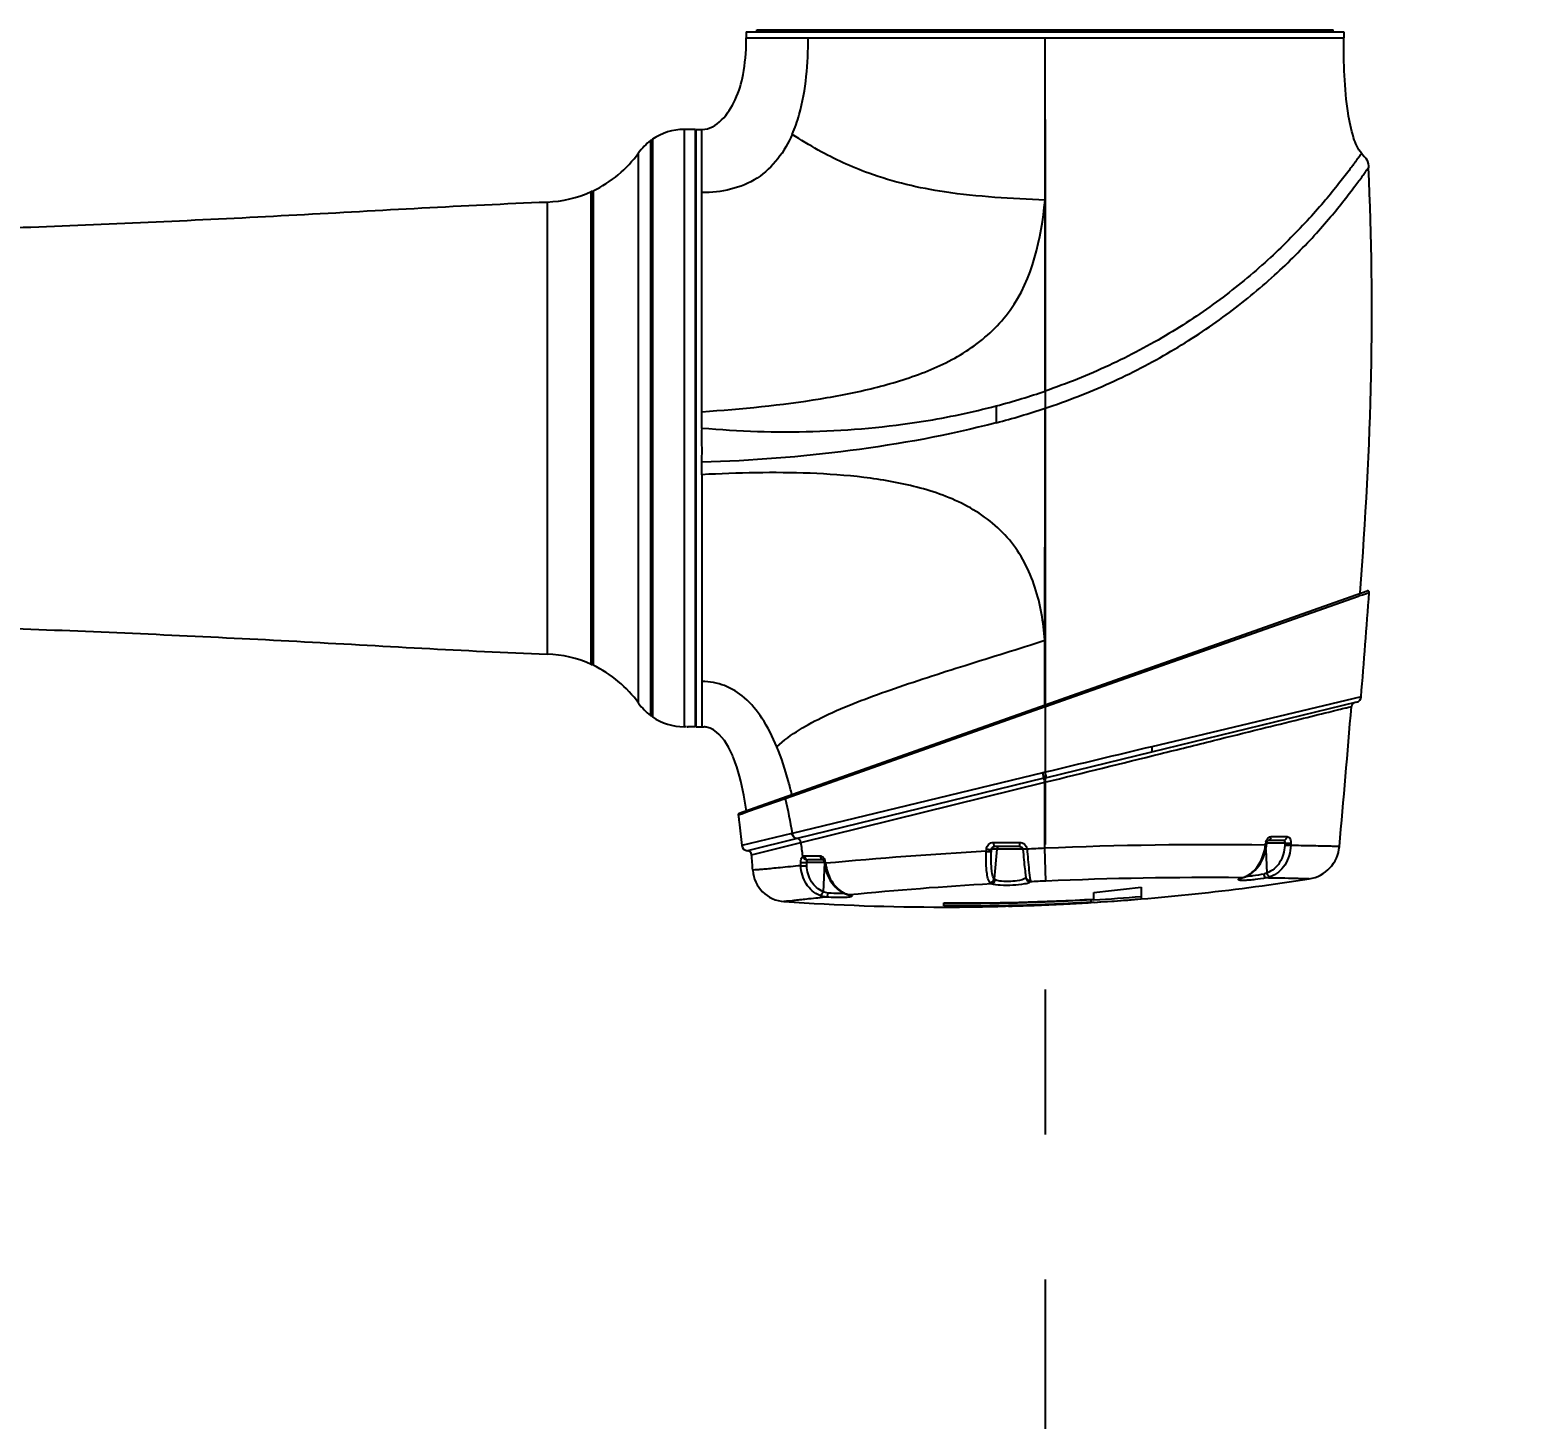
# Model space of a CAD drawing. Header units: millimetres. Extents: x 0 to 1173, y -4 to 841.
# Drawn here: x 660.6 to 710.9, y 264.7 to 311.7 of the extents above; entities that cross this region are included whole.
import ezdxf

# ---------------------------------------------------------------- set-up
doc = ezdxf.new("R2010")
doc.units = ezdxf.units.MM
doc.header["$LTSCALE"] = 65.395
doc.linetypes.add('CENTER', pattern=[0.6, 0.375, -0.075, 0.075, -0.075])
doc.layers.get('0').update_dxf_attribs({"linetype": 'CONTINUOUS'})
for name, color, linetype in [('ALL_DRFT_GEOM', 7, 'CONTINUOUS'), ('DRAFT_DIMS', 7, 'CONTINUOUS'), ('J_900_EXP_DH_BL10', 7, 'CONTINUOUS'), ('J_900_EXP_DH_BL9', 7, 'CONTINUOUS'), ('TM20_RUBBER_ARM1_900S_2207_BL13', 7, 'CONTINUOUS'), ('TMA25S_ARM1_756_BL8', 7, 'CONTINUOUS')]:
    doc.layers.add(name, color=color, linetype=linetype)
doc.styles.get("Standard").update_dxf_attribs({"font": 'txt', "width": 0.8})
doc.dimstyles.new('DIMSTYLE_13', dxfattribs={"dimtxt": 6, "dimasz": 9, "dimexe": 0.5, "dimexo": 0, "dimtad": 1, "dimlfac": 10, "dimzin": 0, "dimdsep": 46, "dimtxsty": 'Standard', "dimblk": '_FILLED', "dimblk1": '_FILLED', "dimblk2": '_FILLED', "dimcen": 0.09, "dimadec": 0, "dimazin": 0, "dimtp": 0.01, "dimtm": 0.01, "dimtfac": 1, "dimtofl": 0, "dimtmove": 0, "dimatfit": 2, "dimldrblk": '_FILLED', "dimfxl": 0, "dimtolj": 1, "dimtzin": 0, "dimarcsym": 0})

# ---------------------------------------------------------------- blocks, each defined once
blk = doc.blocks.new('_FILLED')
at = {"color": 0, "linetype": 'ByBlock'}
blk.add_solid([(0, 0), (-1, 0.1667), (-1, -0.1667)], dxfattribs=at)
blk = doc.blocks.new('*D26')
at = {"layer": 'DRAFT_DIMS', "color": 2, "linetype": 'Continuous'}
blk.add_line((811.266, 192.648), (901.481, 91.138), dxfattribs=at)
at = {"layer": 'DRAFT_DIMS', "color": 2, "linetype": 'Continuous', "xscale": 9, "yscale": 9, "zscale": 9, "rotation": 131.6285086141}
blk.add_blockref('_FILLED', (811.266, 192.648), dxfattribs=at)
blk = doc.blocks.new('*D27')
at = {"layer": 'DRAFT_DIMS', "color": 2, "linetype": 'Continuous'}
blk.add_line((838.312, 198.054), (922.827, 124.081), dxfattribs=at)
at = {"layer": 'DRAFT_DIMS', "color": 2, "linetype": 'Continuous', "xscale": 9, "yscale": 9, "zscale": 9, "rotation": 138.8055039943}
blk.add_blockref('_FILLED', (838.312, 198.054), dxfattribs=at)
blk = doc.blocks.new('TMA25S_ARM1_756_BL8', base_point=(656.9901, 283.1745))
at = {"layer": 'TMA25S_ARM1_756_BL8', "color": 7, "linetype": 'Continuous'}
for p, q in [((683.1009, 308.3593), (682.7209, 308.3593)), ((682.7209, 308.3593), (682.7209, 288.1593)), ((683.1009, 288.1594), (683.1009, 308.3593)), ((681.6209, 307.9799), (681.6209, 288.5386)), ((681.6441, 308.0242), (681.6441, 288.4944)), ((683.1209, 307.8093), (683.1009, 307.8093)), ((679.5789, 290.262), (679.5789, 306.2565)), ((679.6209, 306.2294), (679.6209, 290.2891)), ((678.0829, 305.9037), (678.0829, 290.6148)), ((683.1209, 288.7093), (683.1009, 288.7093)), ((682.8009, 288.1593), (682.7209, 288.1593)), ((682.8259, 288.1594), (682.8266, 288.1594)), ((682.8266, 288.1594), (682.8279, 288.1594)), ((682.8299, 288.1594), (682.8279, 288.1594)), ((682.8279, 288.1594), (682.8299, 288.1594)), ((682.8325, 288.1594), (682.8299, 288.1594)), ((682.8359, 288.1594), (682.8325, 288.1594)), ((682.8412, 288.1594), (682.8359, 288.1594)), ((682.8412, 288.1594), (682.8509, 288.1594)), ((683.1009, 288.1594), (682.8509, 288.1594))]:
    blk.add_line(p, q, dxfattribs=at)
for centre, radius, start, end in [((682.7209, 306.4617), 1.8976, 90, 124.57147), ((681.6746, 307.9799), 0.0538, 124.57159, 180.00022), ((677.9299, 309.9008), 4, 272.19334, 294.34647), ((679.5911, 306.2294), 0.0298, 359.99963, 114.34664), ((679.6909, 306.1193), 0.07, 180, 218.03264), ((677.9299, 286.6177), 4, 65.65353, 87.80666), ((679.6909, 290.3993), 0.07, 141.96736, 180), ((679.5911, 290.2891), 0.0298, 245.65336, 0.00037), ((681.6746, 288.5386), 0.0538, 179.99978, 235.42841), ((682.7209, 290.0568), 1.8976, 235.42853, 270)]:
    blk.add_arc(centre, radius, start, end, dxfattribs=at)
for points in [[(610.3244, 305.6452), (615.9568, 305.2468), (627.2507, 304.7166), (641.3811, 304.6086), (652.686, 304.7909), (661.1568, 305.058), (669.6213, 305.4502), (675.2603, 305.7956), (678.0829, 305.9037)], [(610.3244, 290.8733), (615.9568, 291.2718), (627.2507, 291.802), (641.3811, 291.9099), (652.686, 291.7276), (661.1568, 291.4605), (669.6213, 291.0684), (675.2603, 290.7229), (678.0829, 290.6148)]]:
    blk.add_open_spline(points, degree=3, knots=[0, 0, 0, 0, 0.249825, 0.5000606, 0.6250933, 0.7500611, 0.8750204, 1, 1, 1, 1], dxfattribs=at)
blk = doc.blocks.new('J_900_EXP_DH_BL9', base_point=(532.0064, 323.1577))
at = {"layer": 'J_900_EXP_DH_BL9', "color": 7, "linetype": 'Continuous'}
for p, q in [((684.821, 311.6593), (705.0207, 311.6593)), ((684.821, 311.6593), (684.821, 311.4593)), ((685.1709, 311.7293), (704.6709, 311.7293)), ((685.1709, 311.6593), (685.1709, 311.7293)), ((704.6709, 311.6593), (704.6709, 311.7293)), ((705.0209, 311.6593), (705.0209, 311.4593)), ((684.8203, 311.3604), (684.8203, 311.3593)), ((684.821, 311.4593), (705.0209, 311.4593)), ((683.1209, 308.3592), (683.3209, 308.3592)), ((683.1209, 288.1593), (683.1209, 308.359)), ((683.3209, 298.2603), (683.3209, 308.3592)), ((694.9226, 299.5085), (694.9226, 298.9281)), ((693.2676, 299.0092), (693.2748, 298.4396)), ((683.321, 296.6829), (683.3208, 297.1039)), ((683.3209, 292.7257), (683.3209, 288.1593)), ((684.5779, 285.2309), (705.8168, 292.7519)), ((694.9365, 288.8433), (705.5207, 292.5731)), ((705.5207, 292.5731), (705.5366, 292.5787)), ((705.5366, 292.5787), (705.5724, 292.5914)), ((705.5724, 292.5914), (705.6546, 292.6204)), ((705.5802, 292.6681), (705.5818, 292.6899)), ((705.6546, 292.6204), (705.7246, 292.6451)), ((705.7246, 292.6451), (705.8833, 292.7012)), ((694.9173, 288.9503), (694.9186, 291.0812)), ((694.9173, 288.889), (694.9173, 288.9503)), ((705.4586, 288.9927), (698.519, 287.301)), ((705.6106, 289.1707), (698.5372, 287.4823)), ((686.1715, 285.7478), (694.9263, 288.8397)), ((694.9263, 288.8397), (694.9365, 288.8433)), ((683.1209, 288.1593), (683.3209, 288.1593)), ((683.4198, 288.1527), (683.4209, 288.1525)), ((698.519, 287.301), (694.9684, 286.4349)), ((694.8419, 286.5966), (686.3685, 284.5509)), ((694.8858, 286.4148), (686.5439, 284.378)), ((694.9257, 286.6168), (694.8419, 286.5966)), ((694.8858, 286.4148), (694.8419, 286.5966)), ((694.9684, 286.4349), (694.8858, 286.4148)), ((686.6683, 284.2451), (694.9179, 286.2788)), ((684.8987, 285.2997), (686.1332, 285.7343)), ((686.1332, 285.7343), (686.1715, 285.7478)), ((684.5452, 285.1764), (684.6653, 285.2181)), ((684.6653, 285.2181), (684.8073, 285.2677)), ((684.8073, 285.2677), (684.8987, 285.2997)), ((686.3614, 284.5491), (684.67, 284.1447)), ((686.3685, 284.5505), (686.3613, 284.5495)), ((702.5646, 284.4455), (703.107, 284.4452)), ((686.5369, 284.3763), (684.8584, 283.9643)), ((684.9999, 283.8271), (686.6683, 284.2451)), ((686.5439, 284.378), (686.5369, 284.3763)), ((692.9324, 283.9463), (692.9369, 284.0166)), ((693.1075, 283.9477), (693.1119, 284.018)), ((694.1714, 284.018), (693.1119, 284.018)), ((693.1808, 284.2453), (694.0601, 284.246)), ((693.2878, 284.018), (693.2025, 283.0155)), ((694.0715, 284.1093), (693.2065, 284.1093)), ((694.9541, 282.9388), (694.9138, 284.0487)), ((702.376, 284.1564), (702.3827, 284.2108)), ((702.3827, 284.2108), (702.3836, 284.2176)), ((702.3892, 284.0098), (702.4258, 283.2105)), ((702.41, 284.1261), (702.4133, 284.1516)), ((702.4133, 284.1516), (702.4209, 284.2126)), ((703.0293, 284.218), (702.4209, 284.218)), ((702.456, 284.3036), (702.4584, 284.3062)), ((702.9848, 284.3093), (702.4584, 284.3093)), ((703.0293, 284.218), (703.0269, 284.1437)), ((703.2317, 284.2171), (703.2295, 284.1429)), ((686.7826, 283.7938), (687.3148, 283.7937)), ((687.4621, 283.568), (686.8625, 283.568)), ((687.4147, 283.6593), (686.9049, 283.6593)), ((687.4147, 283.662), (687.4181, 283.6593)), ((687.4613, 283.551), (687.4169, 282.5801)), ((687.4599, 283.5617), (687.4651, 283.5218)), ((687.4605, 283.5617), (687.4599, 283.5617)), ((687.4968, 283.5662), (687.4605, 283.5617)), ((687.4651, 283.5218), (687.4821, 283.4224)), ((687.497, 283.5662), (687.5001, 283.539)), ((694.2726, 283.0818), (694.2741, 283.0724)), ((694.2741, 283.0724), (694.274, 283.0733)), ((701.5846, 283.0511), (701.5352, 283.0516)), ((701.5969, 283.0516), (701.6084, 283.055)), ((701.6075, 283.0548), (701.6164, 283.0574)), ((701.6989, 283.0864), (701.7206, 283.0953)), ((701.7205, 283.0953), (701.7292, 283.099)), ((701.7292, 283.099), (701.8064, 283.1374)), ((688.1721, 282.5095), (688.2043, 282.4974)), ((688.2669, 282.4777), (688.2797, 282.4743)), ((688.275, 282.4755), (688.2744, 282.4757)), ((696.5711, 282.3289), (696.5711, 282.5516)), ((698.1742, 282.7353), (698.1742, 282.3419)), ((691.5044, 282.1029), (691.5044, 282.201)), ((691.5044, 282.0593), (691.5044, 282.0594)), ((696.5729, 282.2989), (696.4755, 282.2926)), ((696.4793, 282.2313), (696.4793, 282.3115)), ((696.5778, 282.2191), (696.4804, 282.2128))]:
    blk.add_line(p, q, dxfattribs=at)
for points in [[(683.3229, 298.2427), (683.3223, 298.2446), (683.3218, 298.2465), (683.3214, 298.2484), (683.3211, 298.2503), (683.321, 298.2523), (683.3209, 298.2542), (683.3208, 298.2562), (683.3208, 298.2582), (683.3209, 298.2603)], [(683.3209, 288.1593), (683.3292, 288.1593), (683.3375, 288.1591), (683.3459, 288.1589), (683.3542, 288.1586), (683.3625, 288.1582), (683.3709, 288.1577)], [(694.1714, 284.0177), (694.1802, 283.9209), (694.1885, 283.8321), (694.1968, 283.7446), (694.2052, 283.659), (694.2136, 283.5759), (694.2219, 283.496), (694.2301, 283.4201), (694.238, 283.3488), (694.2457, 283.2827), (694.253, 283.2227), (694.2599, 283.1689), (694.2665, 283.1217), (694.2726, 283.0818)], [(701.8064, 283.1374), (701.8815, 283.1843), (701.9538, 283.2395), (702.0228, 283.3027), (702.0877, 283.3733), (702.1481, 283.4507), (702.2036, 283.5346), (702.2536, 283.624), (702.2977, 283.7181), (702.3356, 283.8164), (702.3671, 283.9177), (702.3919, 284.0212), (702.41, 284.1261)], [(702.4209, 284.2126), (702.4217, 284.2188), (702.4247, 284.2347), (702.4288, 284.25), (702.4336, 284.2641)], [(702.4336, 284.2641), (702.4391, 284.2767), (702.4449, 284.2876), (702.4506, 284.2966), (702.456, 284.3036)], [(686.8833, 283.6525), (686.8854, 283.6539), (686.8876, 283.6552), (686.8899, 283.6563), (686.8923, 283.6572), (686.8947, 283.6579), (686.8971, 283.6585), (686.8997, 283.6589), (686.9023, 283.6592), (686.9049, 283.6593)], [(687.4181, 283.6593), (687.4188, 283.6587), (687.423, 283.6543), (687.4281, 283.648), (687.4337, 283.6398), (687.4393, 283.6298), (687.4448, 283.6181)], [(687.4448, 283.6181), (687.4499, 283.6048), (687.4543, 283.5902), (687.4578, 283.5748), (687.4599, 283.5617)], [(687.4821, 283.4224), (687.5053, 283.3245), (687.5347, 283.2286), (687.5701, 283.1355), (687.6113, 283.0462), (687.6579, 282.9613), (687.7096, 282.8814), (687.766, 282.8073), (687.8266, 282.7395), (687.8911, 282.6783), (687.9588, 282.6244), (688.0293, 282.5781)], [(701.534, 283.0282), (701.5342, 283.0283), (701.5358, 283.0291), (701.5387, 283.0305), (701.5432, 283.0325), (701.549, 283.0349), (701.556, 283.0377), (701.5643, 283.0407), (701.5739, 283.0441), (701.5848, 283.0477), (701.5969, 283.0516)], [(701.6164, 283.0574), (701.6427, 283.0657), (701.6703, 283.0754), (701.6989, 283.0864)], [(688.0293, 282.5781), (688.102, 282.5395), (688.1125, 282.5347)], [(688.1124, 282.5348), (688.1391, 282.523), (688.1721, 282.5095)], [(688.2043, 282.4974), (688.236, 282.4868), (688.2669, 282.4777)], [(688.2797, 282.4743), (688.2883, 282.4719), (688.2954, 282.4697), (688.3011, 282.4679), (688.3053, 282.4664)]]:
    blk.add_lwpolyline(points, dxfattribs=at)
for centre, radius, start, end in [((679.0677, 311.4503), 5.7534, 359.10471, 359.50661), ((681.3027, 311.4299), 3.5183, 359.52585, 359.66473), ((676.1847, 311.4592), 8.6363, 359.66891, 0.00062), ((687.3296, 321.7074), 23.4615, 286.8751, 288.88301), ((687.0951, 322.479), 24.2679, 284.73518, 286.87611), ((686.4936, 324.3391), 26.7725, 284.67212, 288.35089), ((377.5107, 316.2953), 329.2192, 355.274003, 355.890282), ((705.8335, 292.7048), 0.05, 355.90718, 109.5), ((705.4322, 288.8318), 0.15, 103.7, 175.2839), ((705.4112, 289.187), 0.2, 283.7, 355.32235), ((-47.861, 351.1448), 755.7161, 354.9107858, 355.2712131), ((683.2967, 287.2017), 0.9589, 82.79455, 83.9317), ((683.3481, 287.6094), 0.548, 82.48117, 82.77848), ((683.3206, 287.3999), 0.7593, 78.42659, 82.41377), ((1013.6556, -1035.3689), 1359.8658, 103.3988025, 103.5552757), ((376.5964, 285.7532), 318.322, 359.693197, 0.094608), ((684.5946, 285.1837), 0.05, 109.5, 188.47862), ((684.8691, 284.1641), 0.2, 185.54318, 266.95548), ((684.8505, 283.8145), 0.15, 4.81023, 86.95548), ((661.4556, 280.5176), 25.4864, 7.34782, 8.40973), ((700.9138, 141.0557), 143.1133, 93.197051, 95.378013), ((702.6434, 118.4796), 165.7494, 92.672932, 92.880946), ((700.5729, 150.5535), 133.6151, 89.226783, 92.427424), ((700.6886, 284.3551), 1.6991, 350.01273, 353.28403), ((702.7515, 284.1718), 0.3708, 165.14813, 172.90613), ((702.6809, 284.1996), 0.2947, 148.75201, 153.09391), ((702.4506, 284.3918), 0.0825, 270.01819, 275.20566), ((703.6637, 284.2149), 1.217, 278.85337, 354.94542), ((653.7987, 281.2086), 31.3109, 3.83994, 4.79726), ((665.3212, 282.7888), 21.3528, 1.80095, 2.08717), ((666.19, 282.7958), 20.6868, 1.84237, 2.13914), ((687.4292, 283.7442), 0.0849, 260.43451, 269.93638), ((687.1426, 283.5216), 0.3569, 15.09185, 18.92823), ((687.1297, 283.5181), 0.3702, 11.3284, 15.09981), ((687.1286, 283.5178), 0.3713, 7.48754, 11.33651), ((689.12, 283.7476), 1.633, 187.33743, 190.53517), ((686.1771, 283.3821), 1.1403, 183.85289, 266.10166), ((698.7046, 193.2215), 89.7957, 92.393758, 92.73513), ((700.3912, 157.6662), 125.3906, 89.477244, 92.4852), ((691.5385, 362.0593), 80, 273.612339, 278.853373), ((701.9059, 281.9669), 1.1308, 106.5082, 108.24109), ((701.5806, 283.1453), 0.0944, 272.23258, 281.12794), ((700.4657, 287.0776), 4.179, 285.52693, 285.68048), ((701.5801, 283.148), 0.0971, 281.11179, 286.38966), ((701.495, 283.4538), 0.4118, 292.90244, 297.157), ((701.472, 283.4993), 0.4628, 297.12622, 299.10357), ((701.3833, 283.8282), 0.8009, 292.90963, 298.29161), ((701.3523, 283.8857), 0.8663, 298.2898, 303.38826), ((688.4634, 283.2378), 0.7768, 243.48712, 245.75244), ((688.6682, 283.6927), 1.2757, 245.75612, 246.77318), ((688.4482, 283.0675), 0.6122, 255.09597, 256.54106), ((700.1201, 161.0809), 121.9647, 93.29445, 95.558782), ((689.6686, 349.8633), 67.6647, 275.854914, 277.221343), ((692.1578, 350.0864), 67.9311, 273.726461, 275.075496), ((691.5385, 362.0593), 80, 266.101657, 269.975551), ((692.0454, 361.1597), 78.9606, 269.607376, 273.285701), ((691.9924, 359.6338), 77.4524, 269.638956, 273.321022), ((691.9922, 359.6328), 77.5314, 269.639519, 273.317829), ((691.4925, 354.4671), 72.4076, 270.009358, 273.308194), ((692.1618, 350.0098), 67.9344, 271.282499, 272.96159), ((691.4915, 354.4804), 72.421, 273.308415, 273.949196), ((692.1605, 350.0359), 67.9606, 272.961586, 273.644468), ((692.1575, 350.0805), 68.0052, 273.726798, 275.075842)]:
    blk.add_arc(centre, radius, start, end, dxfattribs=at)
for points, knots in [([(683.3209, 308.3592), (683.8233, 308.3592), (684.4524, 309.1831), (684.7534, 310.283), (684.8158, 310.976), (684.8203, 311.3593)], [0, 0, 0, 0, 0.424648, 0.6760657, 1, 1, 1, 1]), ([(686.3738, 308.1928), (686.4676, 308.4101), (686.827, 309.4621), (686.9104, 310.588), (686.9104, 311.4593)], [0, 0, 0, 0, 0.2135786, 1, 1, 1, 1]), ([(694.9219, 305.9641), (694.9218, 306.5378), (694.9214, 308.3695), (694.9209, 310.2012), (694.9209, 311.4593)], [0, 0, 0, 0, 0.3131971, 1, 1, 1, 1]), ([(705.6185, 307.5517), (705.4969, 307.7071), (705.3066, 308.1607), (705.0477, 309.4657), (705.0209, 310.6084), (705.0209, 311.4593)], [0, 0, 0, 0, 0.1481977, 0.3608095, 1, 1, 1, 1]), ([(686.3738, 308.1928), (686.123, 307.6123), (685.309, 306.5007), (683.9635, 306.2214), (683.3209, 306.2214)], [0, 0, 0, 0, 0.4959924, 1, 1, 1, 1]), ([(694.9219, 305.9641), (693.7881, 306.0212), (691.7703, 306.1169), (689.1762, 306.7176), (687.4881, 307.4983), (686.6633, 308.0089), (686.3738, 308.1928)], [0, 0, 0, 0, 0.3802422, 0.6752002, 0.8850981, 1, 1, 1, 1]), ([(705.6185, 307.5517), (705.6215, 307.53), (705.5686, 307.4902), (705.5253, 307.4055), (705.3913, 307.2321), (705.1742, 306.9292), (704.8243, 306.4823), (704.3804, 305.9394), (703.8453, 305.3294), (703.2282, 304.6781), (702.281, 303.7614), (700.9323, 302.6356), (699.1104, 301.4052), (697.0935, 300.3352), (695.659, 299.7605), (694.9226, 299.5085)], [0, 0, 0, 0, 0.0048297, 0.0117602, 0.021999, 0.0523087, 0.0945508, 0.1468022, 0.2070296, 0.2733717, 0.3445627, 0.4975634, 0.66002, 0.8283969, 1, 1, 1, 1]), ([(705.6185, 307.5517), (705.6775, 307.4763), (705.8404, 307.3559), (705.8564, 307.1514), (705.8609, 307.058)], [0, 0, 0, 0, 0.5057572, 1, 1, 1, 1]), ([(694.9226, 298.9281), (695.6694, 299.1769), (697.1259, 299.7451), (699.1781, 300.8073), (701.0369, 302.0328), (702.4137, 303.1625), (703.3818, 304.0862), (704.0136, 304.7468), (704.5593, 305.3699), (705.0146, 305.9304), (705.3706, 306.3921), (705.6069, 306.7169), (705.739, 306.892), (705.8069, 306.994), (705.8345, 307.0147), (705.8605, 307.0644), (705.8609, 307.058)], [0, 0, 0, 0, 0.1703257, 0.3375635, 0.4990831, 0.6511589, 0.7221861, 0.7885209, 0.8488386, 0.9014457, 0.9444424, 0.9757864, 0.9866282, 0.994208, 0.998597, 1, 1, 1, 1]), ([(705.5818, 292.6899), (705.7571, 295.1355), (706.0339, 299.9226), (705.9722, 304.7198), (705.8609, 307.058)], [0, 0, 0, 0, 0.5115775, 1, 1, 1, 1]), ([(683.3209, 298.811), (684.6616, 298.905), (686.6165, 299.0933), (689.1301, 299.5833), (690.8671, 300.107), (692.4938, 300.9083), (694.3582, 302.6676), (694.7976, 304.6697), (694.9219, 305.9638)], [0, 0, 0, 0, 0.2656083, 0.3873815, 0.5056114, 0.6232888, 0.7430759, 1, 1, 1, 1]), ([(694.9226, 299.5085), (694.9226, 300.1005), (694.9225, 302.2523), (694.9222, 304.404), (694.9219, 305.9638)], [0, 0, 0, 0, 0.2751153, 1, 1, 1, 1]), ([(683.3209, 298.2603), (685.8101, 298.0398), (689.1918, 298.1104), (692.4594, 298.7964), (693.2676, 299.0092)], [0, 0, 0, 0, 0.7493669, 1, 1, 1, 1]), ([(694.9186, 291.0812), (694.919, 291.6943), (694.921, 294.3099), (694.9225, 296.9256), (694.9226, 298.9281)], [0, 0, 0, 0, 0.2344082, 1, 1, 1, 1]), ([(683.3208, 297.1039), (683.3208, 297.2934), (683.3265, 297.6728), (683.3116, 298.0529), (683.3229, 298.2427)], [0, 0, 0, 0, 0.4991567, 1, 1, 1, 1]), ([(693.2748, 298.4396), (691.653, 298.0126), (688.3433, 297.4126), (684.9957, 297.1531), (683.3205, 297.1039)], [0, 0, 0, 0, 0.50016, 1, 1, 1, 1]), ([(683.321, 296.6829), (683.321, 296.3348), (683.323, 295.0157), (683.3081, 293.6966), (683.3209, 292.7257)], [0, 0, 0, 0, 0.2639442, 1, 1, 1, 1]), ([(694.9186, 291.0812), (694.8682, 291.6875), (694.6756, 292.8974), (693.8228, 294.5635), (692.3358, 295.7006), (690.6016, 296.3098), (688.7983, 296.6202), (686.3668, 296.7897), (684.5375, 296.7467), (683.3211, 296.6829)], [0, 0, 0, 0, 0.1250822, 0.2496937, 0.374335, 0.4994092, 0.6245418, 0.7495897, 1, 1, 1, 1]), ([(685.8514, 287.4822), (686.3209, 287.9138), (687.5871, 288.6373), (689.7615, 289.4508), (692.2678, 290.2543), (694.0203, 290.7966), (694.9186, 291.0812)], [0, 0, 0, 0, 0.1951778, 0.4384606, 0.7116221, 1, 1, 1, 1]), ([(685.8514, 287.4822), (685.7127, 287.8165), (685.4151, 288.4146), (684.8219, 289.1429), (684.1099, 289.5943), (683.5798, 289.685), (683.3209, 289.685)], [0, 0, 0, 0, 0.3049706, 0.559332, 0.781922, 1, 1, 1, 1]), ([(694.9082, 288.889), (694.9136, 288.8909), (694.9132, 288.8599), (694.9224, 288.8508), (694.9263, 288.8397)], [0, 0, 0, 0, 0.3278437, 1, 1, 1, 1]), ([(694.9179, 286.2788), (696.2184, 286.5989), (698.1179, 287.0692), (700.5486, 287.6728), (702.1252, 288.0649), (703.416, 288.3838), (704.3142, 288.6084), (704.807, 288.7259), (705.0883, 288.8007), (705.1605, 288.808), (705.297, 288.852), (705.2827, 288.8442)], [0, 0, 0, 0, 0.3762859, 0.549667, 0.7040338, 0.8318266, 0.9258142, 0.958599, 0.9816981, 0.9954135, 1, 1, 1, 1]), ([(694.9269, 288.8397), (694.9267, 288.6498), (694.9258, 287.9088), (694.9252, 287.1679), (694.9249, 286.6168)], [0, 0, 0, 0, 0.2562725, 1, 1, 1, 1]), ([(683.3709, 288.1577), (683.3755, 288.1573), (683.3846, 288.1566), (683.3936, 288.1557), (683.3981, 288.1552)], [0, 0, 0, 0, 0.5116414, 1, 1, 1, 1]), ([(684.3853, 287.108), (684.3369, 287.2302), (684.1527, 287.6485), (683.8025, 288.0763), (683.473, 288.1437)], [0, 0, 0, 0, 0.2808504, 1, 1, 1, 1]), ([(686.3609, 285.8622), (686.3253, 286.0117), (686.1855, 286.5604), (686.0096, 287.101), (685.8514, 287.4822)], [0, 0, 0, 0, 0.2712629, 1, 1, 1, 1]), ([(698.519, 287.301), (698.5395, 287.306), (698.5535, 287.388), (698.5453, 287.4416), (698.5372, 287.4823)], [0, 0, 0, 0, 0.3370081, 1, 1, 1, 1]), ([(684.8283, 285.3099), (684.801, 285.4868), (684.6954, 286.0951), (684.5471, 286.7), (684.3853, 287.108)], [0, 0, 0, 0, 0.289709, 1, 1, 1, 1]), ([(694.9179, 286.2788), (694.9139, 286.2954), (694.9035, 286.3408), (694.8901, 286.3856), (694.8858, 286.4148)], [0, 0, 0, 0, 0.3666984, 1, 1, 1, 1]), ([(694.9684, 286.4349), (694.9677, 286.4409), (694.9524, 286.5015), (694.9391, 286.5622), (694.9257, 286.6168)], [0, 0, 0, 0, 0.096806, 1, 1, 1, 1]), ([(686.1574, 285.7902), (686.1479, 285.7868), (686.1333, 285.7677), (686.1304, 285.7453), (686.1332, 285.7343)], [0, 0, 0, 0, 0.4728544, 1, 1, 1, 1]), ([(684.5452, 285.1764), (684.5572, 285.0958), (684.6056, 284.7528), (684.6444, 284.4085), (684.67, 284.1447)], [0, 0, 0, 0, 0.2350953, 1, 1, 1, 1]), ([(703.107, 284.4452), (703.1249, 284.4452), (703.2179, 284.4098), (703.234, 284.2917), (703.2317, 284.2171)], [0, 0, 0, 0, 0.1934938, 1, 1, 1, 1]), ([(693.0553, 282.8859), (692.9795, 283.0025), (692.9316, 283.3758), (692.9219, 283.7274), (692.9324, 283.9463)], [0, 0, 0, 0, 0.3881854, 1, 1, 1, 1]), ([(692.9323, 283.9461), (692.9511, 283.9445), (693.0089, 283.9427), (693.0706, 283.9332), (693.1075, 283.9477)], [0, 0, 0, 0, 0.3223134, 1, 1, 1, 1]), ([(692.9369, 284.0166), (692.9407, 284.0766), (692.996, 284.1983), (693.1209, 284.2453), (693.1808, 284.2453)], [0, 0, 0, 0, 0.5013401, 1, 1, 1, 1]), ([(692.9369, 284.0166), (692.9556, 284.015), (693.0134, 284.0132), (693.075, 284.0037), (693.1119, 284.018)], [0, 0, 0, 0, 0.3223808, 1, 1, 1, 1]), ([(693.2025, 283.0155), (693.1367, 283.1181), (693.0995, 283.447), (693.0954, 283.7555), (693.1075, 283.9477)], [0, 0, 0, 0, 0.3877489, 1, 1, 1, 1]), ([(693.1808, 284.2453), (693.1813, 284.2129), (693.1872, 284.1786), (693.1923, 284.1093), (693.2065, 284.1093)], [0, 0, 0, 0, 0.6943823, 1, 1, 1, 1]), ([(694.0601, 284.246), (694.0603, 284.2135), (694.0713, 284.1831), (694.0581, 284.1093), (694.0715, 284.1093)], [0, 0, 0, 0, 0.7085153, 1, 1, 1, 1]), ([(694.0601, 284.246), (694.1208, 284.2461), (694.2467, 284.2002), (694.3068, 284.0798), (694.3127, 284.0196)], [0, 0, 0, 0, 0.5004981, 1, 1, 1, 1]), ([(694.3129, 284.0196), (694.2796, 284.0165), (694.2469, 284.0245), (694.173, 284.0039), (694.1714, 284.0177)], [0, 0, 0, 0, 0.706688, 1, 1, 1, 1]), ([(694.3129, 284.0196), (694.3228, 283.9031), (694.3563, 283.5481), (694.3846, 283.1917), (694.426, 282.9555)], [0, 0, 0, 0, 0.3277658, 1, 1, 1, 1]), ([(701.8291, 283.1624), (701.8969, 283.2071), (702.1657, 283.4417), (702.3147, 283.7922), (702.3619, 284.0605)], [0, 0, 0, 0, 0.2296527, 1, 1, 1, 1]), ([(702.376, 284.1565), (702.3851, 284.1554), (702.3955, 284.1506), (702.4116, 284.1544), (702.4133, 284.1516)], [0, 0, 0, 0, 0.7322673, 1, 1, 1, 1]), ([(702.3836, 284.2176), (702.3927, 284.2164), (702.4032, 284.2117), (702.419, 284.2154), (702.4209, 284.2126)], [0, 0, 0, 0, 0.7322888, 1, 1, 1, 1]), ([(703.0269, 284.1437), (703.0207, 283.9416), (702.9156, 283.5476), (702.5989, 283.2743), (702.4258, 283.2105)], [0, 0, 0, 0, 0.5227668, 1, 1, 1, 1]), ([(703.2295, 284.1429), (703.221, 283.9125), (703.0989, 283.4641), (702.7377, 283.153), (702.5403, 283.0802)], [0, 0, 0, 0, 0.5228307, 1, 1, 1, 1]), ([(702.9848, 284.3093), (703.009, 284.3093), (703.0349, 284.2636), (703.0309, 284.2295), (703.0293, 284.218)], [0, 0, 0, 0, 0.6748871, 1, 1, 1, 1]), ([(703.2295, 284.1428), (703.2162, 284.1409), (703.1487, 284.1361), (703.0809, 284.1381), (703.0269, 284.1437)], [0, 0, 0, 0, 0.1976492, 1, 1, 1, 1]), ([(703.2317, 284.2171), (703.2185, 284.2151), (703.151, 284.2104), (703.0832, 284.2124), (703.0293, 284.218)], [0, 0, 0, 0, 0.1977459, 1, 1, 1, 1]), ([(704.8759, 284.1077), (704.8752, 284.0989), (704.8208, 284.1197), (704.7611, 284.1034), (704.6199, 284.1169), (704.4422, 284.1162), (704.2071, 284.1232), (703.7984, 284.1315), (703.4665, 284.1384), (703.2295, 284.1429)], [0, 0, 0, 0, 0.0159559, 0.06362, 0.1429761, 0.2538937, 0.3958644, 0.5681598, 1, 1, 1, 1]), ([(686.6635, 283.4598), (686.4304, 283.4369), (686.1038, 283.405), (685.7016, 283.3659), (685.4694, 283.3414), (685.2938, 283.33), (685.1533, 283.3062), (685.0944, 283.3216), (685.0399, 283.2968), (685.0393, 283.3055)], [0, 0, 0, 0, 0.4305744, 0.6027135, 0.7448091, 0.8561055, 0.9359753, 0.9839949, 1, 1, 1, 1]), ([(686.6599, 283.5664), (686.6591, 283.589), (686.662, 283.663), (686.6889, 283.7463), (686.732, 283.777)], [0, 0, 0, 0, 0.2992447, 1, 1, 1, 1]), ([(686.6599, 283.5664), (686.6731, 283.5645), (686.7407, 283.5598), (686.8086, 283.5621), (686.8625, 283.568)], [0, 0, 0, 0, 0.1974806, 1, 1, 1, 1]), ([(686.6635, 283.4597), (686.6767, 283.4578), (686.7442, 283.453), (686.8122, 283.4551), (686.8661, 283.4609)], [0, 0, 0, 0, 0.1973671, 1, 1, 1, 1]), ([(687.3028, 282.4512), (687.119, 282.5252), (686.7869, 282.8233), (686.6727, 283.2435), (686.6635, 283.4598)], [0, 0, 0, 0, 0.4778495, 1, 1, 1, 1]), ([(686.732, 283.777), (686.7394, 283.7823), (686.7557, 283.7908), (686.7738, 283.7938), (686.7826, 283.7938)], [0, 0, 0, 0, 0.5085906, 1, 1, 1, 1]), ([(687.4169, 282.5801), (687.257, 282.6446), (686.9684, 282.9055), (686.8724, 283.2725), (686.8661, 283.4609)], [0, 0, 0, 0, 0.4777105, 1, 1, 1, 1]), ([(687.3148, 283.7937), (687.3594, 283.7937), (687.4205, 283.7507), (687.4532, 283.6975), (687.4617, 283.6808)], [0, 0, 0, 0, 0.70426, 1, 1, 1, 1]), ([(687.4617, 283.6808), (687.4653, 283.6739), (687.4719, 283.6596), (687.4775, 283.6449), (687.4801, 283.6374)], [0, 0, 0, 0, 0.4943647, 1, 1, 1, 1]), ([(687.5003, 283.5391), (687.4913, 283.538), (687.4797, 283.5394), (687.4662, 283.5328), (687.4634, 283.5346)], [0, 0, 0, 0, 0.732445, 1, 1, 1, 1]), ([(687.5145, 283.449), (687.531, 283.3604), (687.6175, 283.0396), (687.8173, 282.7376), (688.0182, 282.6006)], [0, 0, 0, 0, 0.2704119, 1, 1, 1, 1]), ([(694.4196, 282.9149), (694.3737, 282.8623), (694.1545, 282.8302), (693.8289, 282.784), (693.452, 282.7898), (693.2064, 282.8109), (693.1111, 282.8441)], [0, 0, 0, 0, 0.1577968, 0.4502784, 0.7721509, 1, 1, 1, 1]), ([(693.2418, 282.9788), (693.2333, 282.9824), (693.2144, 282.989), (693.2088, 283.0105), (693.2104, 283.0197)], [0, 0, 0, 0, 0.4969932, 1, 1, 1, 1]), ([(694.2412, 283.0251), (694.1869, 282.9886), (694.021, 282.9505), (693.7574, 282.9198), (693.4839, 282.9258), (693.3074, 282.9494), (693.2418, 282.9788)], [0, 0, 0, 0, 0.1927403, 0.4857874, 0.7877935, 1, 1, 1, 1]), ([(694.2566, 283.0371), (694.2543, 283.035), (694.2493, 283.0308), (694.244, 283.027), (694.2412, 283.0251)], [0, 0, 0, 0, 0.4768696, 1, 1, 1, 1]), ([(694.2672, 283.0493), (694.2658, 283.0472), (694.2625, 283.0429), (694.2587, 283.039), (694.2566, 283.0371)], [0, 0, 0, 0, 0.4754959, 1, 1, 1, 1]), ([(694.2661, 283.0547), (694.2655, 283.0545), (694.2641, 283.0541), (694.2628, 283.0538), (694.2621, 283.0537)], [0, 0, 0, 0, 0.4762702, 1, 1, 1, 1]), ([(694.2734, 283.0793), (694.2741, 283.0743), (694.2759, 283.0651), (694.2698, 283.0561), (694.2661, 283.0547)], [0, 0, 0, 0, 0.5546627, 1, 1, 1, 1]), ([(694.426, 282.9555), (694.4273, 282.9478), (694.433, 282.9328), (694.4192, 282.9207), (694.4128, 282.9201)], [0, 0, 0, 0, 0.5473725, 1, 1, 1, 1]), ([(702.4002, 283.0428), (702.2752, 283.0209), (702.0894, 282.994), (701.8488, 282.9708), (701.696, 282.9592), (701.571, 282.9621), (701.5029, 282.9593), (701.4409, 282.9872), (701.4715, 283.0071), (701.4822, 283.0128)], [0, 0, 0, 0, 0.383874, 0.5683155, 0.7287298, 0.8527224, 0.9313765, 0.9633209, 1, 1, 1, 1]), ([(701.5952, 283.0541), (701.6048, 283.0568), (701.6251, 283.0628), (701.645, 283.0702), (701.6553, 283.0745)], [0, 0, 0, 0, 0.4731476, 1, 1, 1, 1]), ([(701.6951, 283.0904), (701.6994, 283.0904), (701.7081, 283.0912), (701.7165, 283.0938), (701.7204, 283.0955)], [0, 0, 0, 0, 0.5033079, 1, 1, 1, 1]), ([(702.3286, 283.1776), (702.2031, 283.1496), (702.0375, 283.121), (701.8706, 283.1035), (701.8317, 283.1004)], [0, 0, 0, 0, 0.7668029, 1, 1, 1, 1]), ([(702.4001, 283.0428), (702.3924, 283.0437), (702.348, 283.0784), (702.3367, 283.1339), (702.3286, 283.1776)], [0, 0, 0, 0, 0.1496622, 1, 1, 1, 1]), ([(703.851, 283.0124), (703.8805, 283.017), (703.6119, 283.0123), (703.4814, 283.0274), (702.9446, 283.0324), (702.6098, 283.0398), (702.4002, 283.0428)], [0, 0, 0, 0, 0.0617917, 0.2517838, 0.5667156, 1, 1, 1, 1]), ([(702.5403, 283.0802), (702.5292, 283.0804), (702.4711, 283.1035), (702.4402, 283.164), (702.4258, 283.2105)], [0, 0, 0, 0, 0.1858015, 1, 1, 1, 1]), ([(687.5473, 282.3971), (687.3406, 282.3762), (687.0091, 282.3396), (686.4763, 282.2898), (686.345, 282.2627), (686.0678, 282.2465), (686.0996, 282.2444)], [0, 0, 0, 0, 0.4280547, 0.741634, 0.9343651, 1, 1, 1, 1]), ([(687.3028, 282.4512), (687.3139, 282.4521), (687.37, 282.4768), (687.4017, 282.5347), (687.4169, 282.5801)], [0, 0, 0, 0, 0.1890364, 1, 1, 1, 1]), ([(688.3529, 282.4576), (688.366, 282.4526), (688.4001, 282.4442), (688.373, 282.4067), (688.3287, 282.4035), (688.2297, 282.3841), (688.0563, 282.3811), (687.815, 282.3812), (687.6386, 282.3906), (687.5473, 282.3971)], [0, 0, 0, 0, 0.0469937, 0.072607, 0.1193193, 0.1928131, 0.4106151, 0.6944241, 1, 1, 1, 1]), ([(687.5475, 282.3971), (687.5627, 282.4029), (687.5746, 282.4602), (687.5835, 282.5019), (687.5862, 282.5331)], [0, 0, 0, 0, 0.3416396, 1, 1, 1, 1]), ([(688.1444, 282.5295), (688.1389, 282.529), (688.1279, 282.5295), (688.1175, 282.5327), (688.1126, 282.5349)], [0, 0, 0, 0, 0.5061726, 1, 1, 1, 1]), ([(688.2412, 282.491), (688.2497, 282.4881), (688.2661, 282.4828), (688.2827, 282.478), (688.2908, 282.4759)], [0, 0, 0, 0, 0.5186161, 1, 1, 1, 1]), ([(688.3058, 282.4721), (688.3006, 282.472), (688.2903, 282.4725), (688.2801, 282.4744), (688.275, 282.4757)], [0, 0, 0, 0, 0.4984803, 1, 1, 1, 1]), ([(688.3058, 282.4721), (688.3144, 282.4699), (688.3302, 282.4655), (688.3458, 282.4603), (688.3529, 282.4576)], [0, 0, 0, 0, 0.543195, 1, 1, 1, 1])]:
    blk.add_open_spline(points, degree=3, knots=knots, dxfattribs=at)
for points in [[(686.1332, 285.7343), (686.2254, 285.3428), (686.3023, 284.9476), (686.3685, 284.5509)], [(686.5369, 284.3763), (686.4548, 284.3783), (686.3761, 284.4684), (686.3614, 284.5491)], [(686.5439, 284.378), (686.4618, 284.38), (686.3832, 284.4701), (686.3685, 284.5509)], [(702.429, 284.3525), (702.4575, 284.3993), (702.5098, 284.4456), (702.5646, 284.4455)], [(702.5646, 284.4455), (702.5606, 284.3881), (702.5154, 284.3148), (702.4581, 284.3096)], [(703.107, 284.4452), (703.1023, 284.3845), (703.0458, 284.3093), (702.9848, 284.3093)], [(686.6683, 284.2451), (686.6578, 284.3061), (686.5988, 284.3748), (686.5369, 284.3763)], [(693.1119, 284.018), (693.1133, 284.0618), (693.1627, 284.1093), (693.2065, 284.1093)], [(693.3846, 284.1093), (693.3403, 284.1093), (693.2915, 284.0622), (693.2878, 284.018)], [(694.0715, 284.1093), (694.1166, 284.1093), (694.1672, 284.0629), (694.1714, 284.018)], [(702.3931, 284.2668), (702.3992, 284.2896), (702.4075, 284.3119), (702.4182, 284.3329)], [(686.732, 283.777), (686.7511, 283.7146), (686.818, 283.6528), (686.8833, 283.6525)], [(686.7826, 283.7938), (686.7878, 283.7334), (686.8443, 283.6593), (686.9049, 283.6593)], [(686.8625, 283.568), (686.8589, 283.591), (686.8624, 283.642), (686.8844, 283.6344)], [(687.3148, 283.7937), (687.3192, 283.7383), (687.3603, 283.6696), (687.4151, 283.6605)], [(693.0553, 282.8859), (693.1206, 282.8892), (693.1921, 282.9509), (693.2025, 283.0155)], [(693.1109, 282.8441), (693.0903, 282.8516), (693.0628, 282.8696), (693.0651, 282.8915)], [(693.111, 282.8441), (693.1733, 282.8504), (693.2328, 282.9168), (693.2418, 282.9788)], [(694.4196, 282.9149), (694.3519, 282.9145), (694.2752, 282.982), (694.2672, 283.0493)], [(694.426, 282.9555), (694.3622, 282.9528), (694.2855, 283.0095), (694.2742, 283.0724)], [(701.4822, 283.0128), (701.5043, 283.0246), (701.5281, 283.033), (701.5519, 283.0409)], [(701.8317, 283.1004), (701.7935, 283.0974), (701.7553, 283.0952), (701.717, 283.0949)], [(702.4258, 283.2105), (702.395, 283.196), (702.3618, 283.1827), (702.3278, 283.1822)], [(702.5403, 283.0802), (702.4949, 283.0635), (702.4472, 283.0485), (702.3989, 283.0482)], [(687.5473, 282.3971), (687.4641, 282.4034), (687.3802, 282.4201), (687.3028, 282.4512)], [(687.5862, 282.5331), (687.5279, 282.5385), (687.4689, 282.5532), (687.4169, 282.5801)], [(687.9839, 282.5176), (687.8513, 282.5148), (687.7183, 282.5211), (687.5862, 282.5331)], [(688.0668, 282.5208), (688.0392, 282.5191), (688.0116, 282.5181), (687.9839, 282.5176)], [(688.0182, 282.6006), (688.0496, 282.5791), (688.0826, 282.5596), (688.1166, 282.5426)], [(688.1316, 282.5264), (688.1101, 282.5239), (688.0885, 282.5222), (688.0668, 282.5208)], [(688.1651, 282.5204), (688.1901, 282.5096), (688.2155, 282.4997), (688.2412, 282.491)]]:
    blk.add_open_spline(points, degree=3, dxfattribs=at)
blk = doc.blocks.new('J_900_EXP_DH_BL10', base_point=(658.2783, 323.5593))
at = {"layer": 'J_900_EXP_DH_BL10', "color": 7, "linetype": 'CENTER'}
blk.add_line((694.9209, 308.6968), (694.9209, 117.6413), dxfattribs=at)
blk = doc.blocks.new('TM20_RUBBER_ARM1_900S_2207_BL13', base_point=(618.218, 287.482))
at = {"layer": 'TM20_RUBBER_ARM1_900S_2207_BL13', "color": 7, "linetype": 'Continuous'}
for p, q in [((681.179, 288.95), (681.179, 307.568)), ((681.584, 307.981), (681.584, 288.538)), ((681.596, 307.985), (681.606, 307.985)), ((681.596, 288.534), (681.596, 307.985)), ((681.606, 307.985), (681.606, 288.534)), ((681.606, 307.759), (681.621, 307.759)), ((679.636, 306.283), (679.636, 290.236)), ((681.596, 288.534), (681.606, 288.534)), ((681.606, 288.759), (681.621, 288.759))]:
    blk.add_line(p, q, dxfattribs=at)
for centre, radius, start, end in [((677.93, 309.901), 4, 295.2461, 324.3284), ((682.721, 306.462), 1.898, 126.811, 144.3284), ((681.596, 307.965), 0.02, 90, 126.811), ((677.93, 286.618), 4, 35.6716, 64.7539), ((682.721, 290.057), 1.898, 215.6716, 233.189), ((681.596, 288.554), 0.02, 233.189, 270)]:
    blk.add_arc(centre, radius, start, end, dxfattribs=at)

msp = doc.modelspace()

# ---------------------------------------------------------------- linework, layer by layer
at = {"layer": 'ALL_DRFT_GEOM', "color": 7, "linetype": 'Continuous'}
for radius in [190.5586, 175.1399]:
    msp.add_circle((694.9209, 323.5593), radius, dxfattribs=at)

# ---------------------------------------------------------------- block references
at = {"layer": 'J_900_EXP_DH_BL10'}
msp.add_blockref('J_900_EXP_DH_BL10', (658.2783, 323.5593), dxfattribs=at)
at = {"layer": 'J_900_EXP_DH_BL9'}
msp.add_blockref('J_900_EXP_DH_BL9', (532.0064, 323.1577), dxfattribs=at)
at = {"layer": 'TM20_RUBBER_ARM1_900S_2207_BL13'}
msp.add_blockref('TM20_RUBBER_ARM1_900S_2207_BL13', (618.2183, 287.4822), dxfattribs=at)
at = {"layer": 'TMA25S_ARM1_756_BL8'}
msp.add_blockref('TMA25S_ARM1_756_BL8', (656.9901, 283.1745), dxfattribs=at)

# ---------------------------------------------------------------- dimensions: what is measured, and where the dimension line sits
at = {"layer": 'DRAFT_DIMS', "color": 2, "linetype": 'Continuous'}
for p1, p2, text, picture, middle in [((811.266, 192.6478), (578.5757, 454.4707), '%%c<> \\P(Reachable Space)', '*D26', (848.3954, 153.128)), ((838.3121, 198.0541), (551.5297, 449.0645), '%%c<> \\P(Working Space)', '*D27', (869.6363, 172.6306))]:
    dim = msp.add_diameter_dim_2p(p1=p1, p2=p2, text=text, dimstyle='DIMSTYLE_13', override={"dimpost": '<>'}, dxfattribs=at)
    dim.commit()
    dim.dimension.update_dxf_attribs({"geometry": picture, "text_midpoint": middle, "dimtype": 163})

doc.saveas('drawing.dxf')
